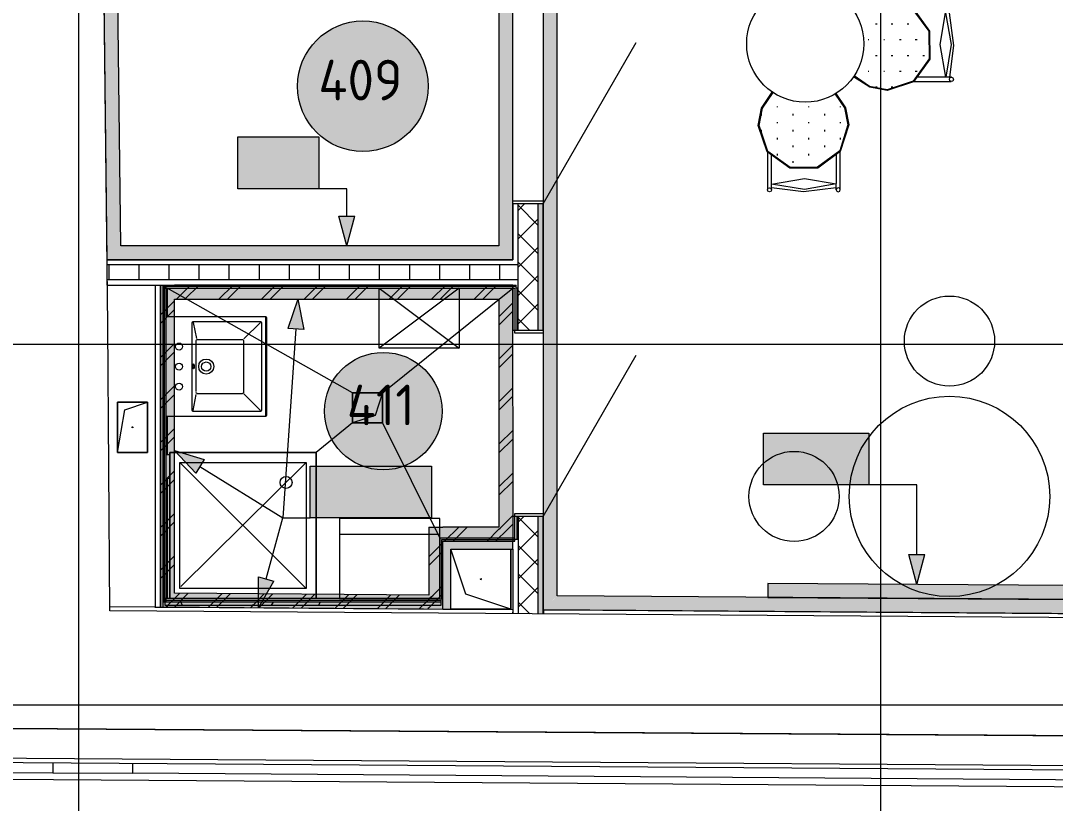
# Model space of a CAD drawing. Header units: millimetres. Extents: x 0 to 1189, y 0 to 841.
# Drawn here: x 719.3 to 770.9, y 283 to 322 of the extents above; entities that cross this region are included whole.
import ezdxf

# ---------------------------------------------------------------- set-up
doc = ezdxf.new("R2010")
doc.units = ezdxf.units.MM

msp = doc.modelspace()

# ---------------------------------------------------------------- hatches: boundary and pattern name
at = {"true_color": 0x008080}
h = msp.add_hatch(color=136, dxfattribs=at)
h.dxf.hatch_style = 2
h.paths.add_polyline_path([(746.02714, 293.305219), (745.327139, 293.310219), (745.327139, 374.192342), (746.02714, 374.192342)])
at = {"true_color": 0xf1d696}
h = msp.add_hatch(color=41, dxfattribs=at)
h.dxf.hatch_style = 2
h.paths.add_polyline_path([(724.267107, 310.771245), (723.566105, 310.771245), (723.418105, 323.121264), (724.118106, 323.121264)])
h = msp.add_hatch(color=41, dxfattribs=at)
h.dxf.hatch_style = 2
h.paths.add_polyline_path([(743.127135, 323.121264), (743.827136, 323.121264), (743.827136, 310.771245), (743.127135, 310.771245)])
at = {"true_color": 0xffffff}
h = msp.add_hatch(color=7, dxfattribs=at)
edge = h.paths.add_edge_path()
edge.add_arc((736.340125, 318.740758), 3.260255, 0, 360)
h = msp.add_hatch(color=7, dxfattribs=at)
h.dxf.hatch_style = 2
h.paths.add_polyline_path([(730.107115, 316.210254), (734.147122, 316.210254), (734.147122, 313.62225), (730.107115, 313.62225)])
at = {"true_color": 0x0077b0}
h = msp.add_hatch(color=144, dxfattribs=at)
h.paths.add_polyline_path([(731.317405, 314.815106), (731.317405, 315.622086), (731.287915, 315.778769), (731.198894, 315.90982), (731.070254, 315.996223), (730.913916, 316.025575), (730.757439, 315.996223), (730.626181, 315.90982), (730.538745, 315.778769), (730.510426, 315.622086), (730.510426, 314.815106), (730.538745, 314.658768), (730.626181, 314.530128), (730.757439, 314.441107), (730.913916, 314.411617), (731.070254, 314.441107), (731.198894, 314.530128), (731.287915, 314.658768)])
h.paths.add_polyline_path([(731.518048, 314.815106), (731.506894, 314.694451), (731.473468, 314.582425), (731.417821, 314.47939), (731.340005, 314.38571), (731.248236, 314.30841), (731.146184, 314.2539), (731.03452, 314.221611), (730.913916, 314.210974), (730.792183, 314.221611), (730.680476, 314.2539), (730.578277, 314.30841), (730.48507, 314.38571), (730.40734, 314.47939), (730.351883, 314.582425), (730.318646, 314.694451), (730.307579, 314.815106), (730.307579, 315.622086), (730.318646, 315.743818), (730.351883, 315.855525), (730.40734, 315.957724), (730.48507, 316.050931), (730.578277, 316.128747), (730.680476, 316.184394), (730.792183, 316.21782), (730.913916, 316.228974), (731.034571, 316.217863), (731.146597, 316.184739), (731.249632, 316.12991), (731.343312, 316.053687), (731.419216, 315.960049), (731.473881, 315.856903), (731.506946, 315.744249), (731.518048, 315.622086)])
h = msp.add_hatch(color=144, dxfattribs=at)
h.dxf.hatch_style = 2
h.paths.add_polyline_path([(733.740525, 315.884464), (733.509015, 315.652954), (733.438459, 315.622086), (733.362322, 315.647373), (733.337035, 315.723509), (733.365147, 315.794065), (733.760369, 316.189286), (733.801159, 316.218638), (733.841949, 316.228974), (733.918085, 316.203411), (733.943372, 316.126999), (733.943372, 314.309642), (733.918085, 314.234883), (733.841949, 314.210974), (733.765812, 314.234883), (733.740525, 314.309642)])
h = msp.add_hatch(color=144, dxfattribs=at)
h.dxf.hatch_style = 2
h.paths.add_polyline_path([(732.830945, 314.713132), (732.023966, 314.713132), (731.94783, 314.738694), (731.922543, 314.815106), (731.94783, 314.891243), (732.023966, 314.91653), (732.830945, 314.91653), (732.907082, 314.891243), (732.932369, 314.815106), (732.907082, 314.738694)])
h = msp.add_hatch(color=7)
h.dxf.hatch_style = 2
h.paths.add_polyline_path([(745.077138, 312.871249), (745.327139, 312.871249), (745.327139, 306.571239), (745.077138, 306.571239)])
h = msp.add_hatch(color=144, dxfattribs=at)
h.dxf.hatch_style = 2
h.paths.add_polyline_path([(735.537124, 310.771245), (735.137123, 312.264248), (735.937124, 312.264248)])
at = {"true_color": 0xf1d696}
h = msp.add_hatch(color=41, dxfattribs=at)
h.dxf.hatch_style = 2
h.paths.add_polyline_path([(724.267107, 310.771245), (723.583105, 310.080244), (723.566105, 310.771245)])
h = msp.add_hatch(color=41, dxfattribs=at)
h.dxf.hatch_style = 2
h.paths.add_polyline_path([(724.267107, 310.771245), (724.275107, 310.071244), (723.575105, 310.071244)])
h = msp.add_hatch(color=41, dxfattribs=at)
h.dxf.hatch_style = 2
h.paths.add_polyline_path([(743.127135, 310.771245), (743.127135, 310.071244), (724.275107, 310.071244), (724.267107, 310.771245)])
h = msp.add_hatch(color=41, dxfattribs=at)
h.dxf.hatch_style = 2
h.paths.add_polyline_path([(743.127135, 310.771245), (743.827136, 310.771245), (743.827136, 310.071244)])
h = msp.add_hatch(color=41, dxfattribs=at)
h.dxf.hatch_style = 2
h.paths.add_polyline_path([(743.127135, 310.071244), (743.127135, 310.771245), (743.827136, 310.071244)])
at = {"true_color": 0xcccccc}
h = msp.add_hatch(color=254, dxfattribs=at)
h.dxf.hatch_style = 2
h.paths.add_polyline_path([(726.947111, 308.821243), (726.947111, 308.121241), (726.24711, 308.821243)])
h = msp.add_hatch(color=254, dxfattribs=at)
h.dxf.hatch_style = 2
h.paths.add_polyline_path([(726.947111, 308.121241), (726.24711, 308.121241), (726.24711, 308.821243)])
h = msp.add_hatch(color=254, dxfattribs=at)
h.dxf.hatch_style = 2
h.paths.add_polyline_path([(726.947111, 308.121241), (726.947111, 308.821243), (743.127135, 308.821243), (743.127135, 308.121241)])
h = msp.add_hatch(color=254, dxfattribs=at)
h.dxf.hatch_style = 2
h.paths.add_polyline_path([(743.827136, 308.821243), (743.127135, 308.121241), (743.127135, 308.821243)])
h = msp.add_hatch(color=254, dxfattribs=at)
h.dxf.hatch_style = 2
h.paths.add_polyline_path([(743.127135, 308.121241), (743.827136, 308.821243), (743.827136, 308.121241)])
h = msp.add_hatch(color=254, dxfattribs=at)
h.dxf.hatch_style = 2
h.paths.add_polyline_path([(726.947111, 293.440219), (726.24711, 293.445219), (726.24711, 308.121241), (726.947111, 308.121241)])
at = {"true_color": 0x0077b0}
h = msp.add_hatch(color=144, dxfattribs=at)
h.dxf.hatch_style = 2
h.paths.add_polyline_path([(733.08912, 308.121241), (733.38712, 306.605239), (732.589119, 306.659239)])
at = {"true_color": 0xcccccc}
h = msp.add_hatch(color=254, dxfattribs=at)
h.dxf.hatch_style = 2
h.paths.add_polyline_path([(743.127135, 308.121241), (743.827136, 308.121241), (743.828136, 296.742224), (743.128135, 296.742224)])
at = {"true_color": 0xffffff}
h = msp.add_hatch(color=7, dxfattribs=at)
edge = h.paths.add_edge_path()
edge.add_arc((737.355627, 302.527733), 2.931504, 0, 360)
h = msp.add_hatch(color=7, dxfattribs=at)
h.dxf.hatch_style = 2
h.paths.add_polyline_path([(756.327155, 301.435231), (761.579164, 301.435231), (761.579164, 298.847227), (756.327155, 298.847227)])
at = {"true_color": 0x0077b0}
h = msp.add_hatch(color=144, dxfattribs=at)
h.dxf.hatch_style = 2
h.paths.add_polyline_path([(756.732455, 301.247682), (756.732455, 299.531749), (756.707168, 299.45699), (756.631031, 299.433081), (756.554895, 299.45699), (756.529608, 299.531749), (756.529608, 301.349106), (756.554895, 301.425518), (756.631031, 301.451081), (757.43801, 301.451081), (757.514147, 301.425518), (757.539434, 301.349106), (757.514147, 301.273176), (757.43801, 301.247682)])
h = msp.add_hatch(color=144, dxfattribs=at)
h.dxf.hatch_style = 2
h.paths.add_polyline_path([(761.1751, 301.106571), (760.94359, 300.875061), (760.873034, 300.844193), (760.796898, 300.86948), (760.771611, 300.945616), (760.799723, 301.016172), (761.194944, 301.411393), (761.235734, 301.440745), (761.276524, 301.451081), (761.352661, 301.425518), (761.377948, 301.349106), (761.377948, 299.531749), (761.352661, 299.45699), (761.276524, 299.433081), (761.200387, 299.45699), (761.1751, 299.531749)])
h = msp.add_hatch(color=144, dxfattribs=at)
h.dxf.hatch_style = 2
h.paths.add_polyline_path([(726.947111, 300.56123), (728.426113, 300.111229), (728.002112, 299.432228)])
h = msp.add_hatch(color=144, dxfattribs=at)
h.paths.add_polyline_path([(757.943609, 300.745525), (757.968896, 300.81925), (758.045032, 300.844193), (758.549946, 300.844193), (758.706284, 300.81484), (758.834924, 300.728437), (758.923945, 300.597386), (758.953435, 300.440703), (758.953435, 299.836571), (758.923945, 299.679888), (758.834924, 299.548837), (758.706284, 299.4614), (758.549946, 299.433081), (758.146456, 299.433081), (758.146456, 298.924861), (758.121169, 298.851343), (758.045032, 298.826193), (757.968896, 298.851343), (757.943609, 298.924861)])
h.paths.add_polyline_path([(758.146456, 300.640794), (758.146456, 299.633724), (758.549946, 299.633724), (758.627116, 299.648331), (758.691057, 299.692704), (758.735705, 299.758436), (758.750588, 299.836571), (758.750588, 300.440703), (758.73605, 300.518838), (758.693813, 300.58457), (758.628494, 300.627565), (758.549946, 300.640794)])
h = msp.add_hatch(color=144, dxfattribs=at)
h.dxf.hatch_style = 2
h.paths.add_polyline_path([(760.266013, 299.935239), (759.459033, 299.935239), (759.382897, 299.960801), (759.35761, 300.037213), (759.382897, 300.11335), (759.459033, 300.138637), (760.266013, 300.138637), (760.342149, 300.11335), (760.367436, 300.037213), (760.342149, 299.960801)])
at = {"true_color": 0xffffff}
h = msp.add_hatch(color=7, dxfattribs=at)
h.dxf.hatch_style = 2
h.paths.add_polyline_path([(733.708121, 299.783229), (739.76813, 299.783229), (739.76813, 297.195225), (733.708121, 297.195225)])
h = msp.add_hatch(color=7, dxfattribs=at)
h.dxf.hatch_style = 2
h.paths.add_polyline_path([(733.708121, 299.783229), (739.76813, 299.783229), (739.76813, 297.195225), (733.708121, 297.195225)])
h = msp.add_hatch(color=7, dxfattribs=at)
h.dxf.hatch_style = 2
h.paths.add_polyline_path([(733.708121, 299.783229), (739.76813, 299.783229), (739.76813, 297.195225), (733.708121, 297.195225)])
at = {"true_color": 0x0077b0}
h = msp.add_hatch(color=144, dxfattribs=at)
h.dxf.hatch_style = 2
h.paths.add_polyline_path([(734.010871, 299.800077), (735.021249, 299.800077), (735.094974, 299.774514), (735.119916, 299.698102), (735.119916, 297.880745), (735.094974, 297.805987), (735.021249, 297.782078), (734.944837, 297.805987), (734.919274, 297.880745), (734.919274, 299.596679), (734.112295, 299.596679), (734.112295, 297.880745), (734.087008, 297.805987), (734.010871, 297.782078), (733.934735, 297.805987), (733.909448, 297.880745), (733.909448, 299.698102), (733.934735, 299.774514)])
h = msp.add_hatch(color=144, dxfattribs=at)
h.dxf.hatch_style = 2
h.paths.add_polyline_path([(734.010871, 299.800077), (735.021249, 299.800077), (735.094974, 299.774514), (735.119916, 299.698102), (735.119916, 297.880745), (735.094974, 297.805987), (735.021249, 297.782078), (734.944837, 297.805987), (734.919274, 297.880745), (734.919274, 299.596679), (734.112295, 299.596679), (734.112295, 297.880745), (734.087008, 297.805987), (734.010871, 297.782078), (733.934735, 297.805987), (733.909448, 297.880745), (733.909448, 299.698102), (733.934735, 299.774514)])
h = msp.add_hatch(color=144, dxfattribs=at)
h.dxf.hatch_style = 2
h.paths.add_polyline_path([(734.010871, 299.800077), (735.021249, 299.800077), (735.094974, 299.774514), (735.119916, 299.698102), (735.119916, 297.880745), (735.094974, 297.805987), (735.021249, 297.782078), (734.944837, 297.805987), (734.919274, 297.880745), (734.919274, 299.596679), (734.112295, 299.596679), (734.112295, 297.880745), (734.087008, 297.805987), (734.010871, 297.782078), (733.934735, 297.805987), (733.909448, 297.880745), (733.909448, 299.698102), (733.934735, 299.774514)])
h = msp.add_hatch(color=144, dxfattribs=at)
h.dxf.hatch_style = 2
h.paths.add_polyline_path([(735.524752, 297.880745), (735.524752, 299.698102), (735.550039, 299.774514), (735.626176, 299.800077), (735.702312, 299.774514), (735.727599, 299.698102), (735.727599, 298.992547), (736.534578, 298.992547), (736.534578, 299.698102), (736.560141, 299.774514), (736.636553, 299.800077), (736.710278, 299.774514), (736.735221, 299.698102), (736.735221, 297.880745), (736.710278, 297.805987), (736.636553, 297.782078), (736.560141, 297.805987), (736.534578, 297.880745), (736.534578, 298.789699), (735.727599, 298.789699), (735.727599, 297.880745), (735.702312, 297.805987), (735.626176, 297.782078), (735.550039, 297.805987)])
h = msp.add_hatch(color=144, dxfattribs=at)
h.dxf.hatch_style = 2
h.paths.add_polyline_path([(735.524752, 297.880745), (735.524752, 299.698102), (735.550039, 299.774514), (735.626176, 299.800077), (735.702312, 299.774514), (735.727599, 299.698102), (735.727599, 298.992547), (736.534578, 298.992547), (736.534578, 299.698102), (736.560141, 299.774514), (736.636553, 299.800077), (736.710278, 299.774514), (736.735221, 299.698102), (736.735221, 297.880745), (736.710278, 297.805987), (736.636553, 297.782078), (736.560141, 297.805987), (736.534578, 297.880745), (736.534578, 298.789699), (735.727599, 298.789699), (735.727599, 297.880745), (735.702312, 297.805987), (735.626176, 297.782078), (735.550039, 297.805987)])
h = msp.add_hatch(color=144, dxfattribs=at)
h.dxf.hatch_style = 2
h.paths.add_polyline_path([(735.524752, 297.880745), (735.524752, 299.698102), (735.550039, 299.774514), (735.626176, 299.800077), (735.702312, 299.774514), (735.727599, 299.698102), (735.727599, 298.992547), (736.534578, 298.992547), (736.534578, 299.698102), (736.560141, 299.774514), (736.636553, 299.800077), (736.710278, 299.774514), (736.735221, 299.698102), (736.735221, 297.880745), (736.710278, 297.805987), (736.636553, 297.782078), (736.560141, 297.805987), (736.534578, 297.880745), (736.534578, 298.789699), (735.727599, 298.789699), (735.727599, 297.880745), (735.702312, 297.805987), (735.626176, 297.782078), (735.550039, 297.805987)])
h = msp.add_hatch(color=144, dxfattribs=at)
h.dxf.hatch_style = 2
h.paths.add_polyline_path([(739.059803, 299.800077), (739.160236, 299.791042), (739.253486, 299.763766), (739.338778, 299.717989), (739.415337, 299.653454), (739.480303, 299.575371), (739.527027, 299.489743), (739.555251, 299.39626), (739.564716, 299.294613), (739.541565, 299.150401), (739.472112, 299.004122), (738.837112, 297.98272), (739.463292, 297.98272), (739.539429, 297.957158), (739.564716, 297.880745), (739.539429, 297.805987), (739.463292, 297.782078), (738.656313, 297.782078), (738.580177, 297.805987), (738.55489, 297.880745), (738.571426, 297.940277), (739.311157, 299.128146), (739.349122, 299.210552), (739.361869, 299.294613), (739.340371, 299.411539), (739.274226, 299.509035), (739.176729, 299.575181), (739.059803, 299.596679), (738.975105, 299.580848), (738.894438, 299.533289), (738.817492, 299.453897), (738.743957, 299.342568), (738.707576, 299.307015), (738.656313, 299.294613), (738.580177, 299.320175), (738.55489, 299.396587), (738.563158, 299.435724), (738.665253, 299.595206), (738.781715, 299.709058), (738.913059, 299.777331)])
h = msp.add_hatch(color=144, dxfattribs=at)
h.dxf.hatch_style = 2
h.paths.add_polyline_path([(739.059803, 299.800077), (739.160236, 299.791042), (739.253486, 299.763766), (739.338778, 299.717989), (739.415337, 299.653454), (739.480303, 299.575371), (739.527027, 299.489743), (739.555251, 299.39626), (739.564716, 299.294613), (739.541565, 299.150401), (739.472112, 299.004122), (738.837112, 297.98272), (739.463292, 297.98272), (739.539429, 297.957158), (739.564716, 297.880745), (739.539429, 297.805987), (739.463292, 297.782078), (738.656313, 297.782078), (738.580177, 297.805987), (738.55489, 297.880745), (738.571426, 297.940277), (739.311157, 299.128146), (739.349122, 299.210552), (739.361869, 299.294613), (739.340371, 299.411539), (739.274226, 299.509035), (739.176729, 299.575181), (739.059803, 299.596679), (738.975105, 299.580848), (738.894438, 299.533289), (738.817492, 299.453897), (738.743957, 299.342568), (738.707576, 299.307015), (738.656313, 299.294613), (738.580177, 299.320175), (738.55489, 299.396587), (738.563158, 299.435724), (738.665253, 299.595206), (738.781715, 299.709058), (738.913059, 299.777331)])
h = msp.add_hatch(color=144, dxfattribs=at)
h.dxf.hatch_style = 2
h.paths.add_polyline_path([(739.059803, 299.800077), (739.160236, 299.791042), (739.253486, 299.763766), (739.338778, 299.717989), (739.415337, 299.653454), (739.480303, 299.575371), (739.527027, 299.489743), (739.555251, 299.39626), (739.564716, 299.294613), (739.541565, 299.150401), (739.472112, 299.004122), (738.837112, 297.98272), (739.463292, 297.98272), (739.539429, 297.957158), (739.564716, 297.880745), (739.539429, 297.805987), (739.463292, 297.782078), (738.656313, 297.782078), (738.580177, 297.805987), (738.55489, 297.880745), (738.571426, 297.940277), (739.311157, 299.128146), (739.349122, 299.210552), (739.361869, 299.294613), (739.340371, 299.411539), (739.274226, 299.509035), (739.176729, 299.575181), (739.059803, 299.596679), (738.975105, 299.580848), (738.894438, 299.533289), (738.817492, 299.453897), (738.743957, 299.342568), (738.707576, 299.307015), (738.656313, 299.294613), (738.580177, 299.320175), (738.55489, 299.396587), (738.563158, 299.435724), (738.665253, 299.595206), (738.781715, 299.709058), (738.913059, 299.777331)])
h = msp.add_hatch(color=144, dxfattribs=at)
h.dxf.hatch_style = 2
h.paths.add_polyline_path([(738.048459, 298.284235), (737.24148, 298.284235), (737.165343, 298.309798), (737.140056, 298.38621), (737.165343, 298.462346), (737.24148, 298.487633), (738.048459, 298.487633), (738.124596, 298.462346), (738.149883, 298.38621), (738.124596, 298.309798)])
h = msp.add_hatch(color=144, dxfattribs=at)
h.dxf.hatch_style = 2
h.paths.add_polyline_path([(738.048459, 298.284235), (737.24148, 298.284235), (737.165343, 298.309798), (737.140056, 298.38621), (737.165343, 298.462346), (737.24148, 298.487633), (738.048459, 298.487633), (738.124596, 298.462346), (738.149883, 298.38621), (738.124596, 298.309798)])
h = msp.add_hatch(color=144, dxfattribs=at)
h.dxf.hatch_style = 2
h.paths.add_polyline_path([(738.048459, 298.284235), (737.24148, 298.284235), (737.165343, 298.309798), (737.140056, 298.38621), (737.165343, 298.462346), (737.24148, 298.487633), (738.048459, 298.487633), (738.124596, 298.462346), (738.149883, 298.38621), (738.124596, 298.309798)])
h = msp.add_hatch(color=7)
h.dxf.hatch_style = 2
h.paths.add_polyline_path([(745.327139, 292.410217), (745.077138, 292.412217), (745.077138, 297.271225), (745.327139, 297.271225)])
at = {"true_color": 0xcccccc}
h = msp.add_hatch(color=254, dxfattribs=at)
h.dxf.hatch_style = 2
h.paths.add_polyline_path([(739.62713, 296.742224), (740.327131, 296.742224), (740.327131, 296.042223)])
h = msp.add_hatch(color=254, dxfattribs=at)
h.dxf.hatch_style = 2
h.paths.add_polyline_path([(739.62713, 296.042223), (739.62713, 296.742224), (740.327131, 296.042223)])
h = msp.add_hatch(color=254, dxfattribs=at)
h.dxf.hatch_style = 2
h.paths.add_polyline_path([(743.128135, 296.742224), (743.128135, 296.042223), (740.327131, 296.042223), (740.327131, 296.742224)])
h = msp.add_hatch(color=254, dxfattribs=at)
h.dxf.hatch_style = 2
h.paths.add_polyline_path([(743.128135, 296.742224), (743.828136, 296.742224), (743.828136, 296.042223)])
h = msp.add_hatch(color=254, dxfattribs=at)
h.dxf.hatch_style = 2
h.paths.add_polyline_path([(743.828136, 296.042223), (743.128135, 296.042223), (743.128135, 296.742224)])
h = msp.add_hatch(color=254, dxfattribs=at)
h.dxf.hatch_style = 2
h.paths.add_polyline_path([(739.62713, 296.042223), (740.327131, 296.042223), (740.327131, 293.345219), (739.62713, 293.350219)])
h = msp.add_hatch(color=7)
h.dxf.hatch_style = 2
h.paths.add_polyline_path([(740.327131, 295.642222), (740.327131, 296.042223), (743.827136, 296.042223), (743.827136, 295.642222)])
h = msp.add_hatch(color=7)
h.dxf.hatch_style = 2
h.paths.add_polyline_path([(740.727132, 292.642218), (740.327131, 292.645218), (740.327131, 295.642222), (740.727132, 295.642222)])
at = {"true_color": 0x0077b0}
h = msp.add_hatch(color=144, dxfattribs=at)
h.dxf.hatch_style = 2
h.paths.add_polyline_path([(763.971167, 293.87922), (763.571167, 295.372222), (764.371168, 295.372222)])
h = msp.add_hatch(color=144, dxfattribs=at)
h.dxf.hatch_style = 2
h.paths.add_polyline_path([(731.127117, 292.711218), (731.133117, 294.25622), (731.905118, 294.04622)])
at = {"true_color": 0x6a6a6a}
h = msp.add_hatch(color=251, dxfattribs=at)
h.dxf.hatch_style = 2
h.paths.add_polyline_path([(756.531156, 293.231219), (756.535156, 293.93122), (771.535179, 293.82622), (771.531179, 293.126219)])
at = {"true_color": 0xcccccc}
h = msp.add_hatch(color=254, dxfattribs=at)
h.dxf.hatch_style = 2
h.paths.add_polyline_path([(726.24711, 292.750218), (726.24711, 293.445219), (726.947111, 293.440219)])
h = msp.add_hatch(color=254, dxfattribs=at)
h.dxf.hatch_style = 2
h.paths.add_polyline_path([(726.947111, 293.440219), (726.947111, 292.740218), (726.24711, 292.745218)])
h = msp.add_hatch(color=254, dxfattribs=at)
h.dxf.hatch_style = 2
h.paths.add_polyline_path([(739.62713, 293.350219), (739.62713, 292.650218), (726.947111, 292.740218), (726.947111, 293.440219)])
h = msp.add_hatch(color=254, dxfattribs=at)
h.dxf.hatch_style = 2
h.paths.add_polyline_path([(739.62713, 293.350219), (740.327131, 293.345219), (740.327131, 292.645218)])
h = msp.add_hatch(color=254, dxfattribs=at)
h.dxf.hatch_style = 2
h.paths.add_polyline_path([(740.327131, 292.645218), (739.62713, 292.650218), (739.62713, 293.350219)])
at = {"true_color": 0x008080}
h = msp.add_hatch(color=136, dxfattribs=at)
h.dxf.hatch_style = 2
h.paths.add_polyline_path([(745.327139, 292.615218), (745.327139, 293.310219), (746.02714, 293.305219)])
h = msp.add_hatch(color=136, dxfattribs=at)
h.dxf.hatch_style = 2
h.paths.add_polyline_path([(746.02714, 293.305219), (746.02714, 292.605218), (745.327139, 292.610218)])
at = {"true_color": 0xf1d696}
h = msp.add_hatch(color=41, dxfattribs=at)
h.dxf.hatch_style = 2
h.paths.add_polyline_path([(790.708208, 292.992218), (790.713208, 292.292217), (746.02714, 292.605218), (746.02714, 293.305219)])

# ---------------------------------------------------------------- linework, layer by layer
at = {"color": 7, "lineweight": 0}
for points in [[(762.173164, 238.825136), (762.173164, 730.151886)], [(722.173103, 237.695134), (722.173103, 501.006536)], [(723.611106, 306.804239), (722.845104, 376.100345)], [(745.327139, 374.192342), (745.327139, 292.610218)], [(746.02714, 293.305219), (746.02714, 374.192342)], [(723.418105, 323.121264), (723.575105, 310.071244)], [(724.267107, 310.771245), (724.118106, 323.121264)], [(743.127135, 323.121264), (743.127135, 310.771245)], [(743.827136, 310.771245), (743.827136, 323.121264)], [(733.08012, 318.740258), (733.096956, 319.073676), (733.14637, 319.397464), (733.226722, 319.709981), (733.33637, 320.009588), (733.473675, 320.294646), (733.636996, 320.563516), (733.824691, 320.814559), (734.035121, 321.046136), (734.266645, 321.256607), (734.517622, 321.444334), (734.786412, 321.607677), (735.071373, 321.744997), (735.370866, 321.854654), (735.683249, 321.935011), (736.006882, 321.984426), (736.340125, 322.001263), (736.673532, 321.984426), (736.997288, 321.935011), (737.309756, 321.854654), (737.609299, 321.744997), (737.894281, 321.607677), (738.163067, 321.444334), (738.41402, 321.256607), (738.645503, 321.046136), (738.855881, 320.814559), (739.043518, 320.563516), (739.206776, 320.294646), (739.34402, 320.009588), (739.453614, 319.709981), (739.533921, 319.397464), (739.583305, 319.073676), (739.60013, 318.740258)], [(745.327139, 312.871249), (749.977146, 320.925261)], [(739.60013, 318.740258), (739.583305, 318.407015), (739.533921, 318.083382), (739.453614, 317.770998), (739.34402, 317.471506), (739.206776, 317.186544), (739.043518, 316.917755), (738.855881, 316.666778), (738.645503, 316.435254), (738.41402, 316.224824), (738.163067, 316.037129), (737.894281, 315.873808), (737.609299, 315.736503), (737.309756, 315.626854), (736.997288, 315.546503), (736.673532, 315.497089), (736.340125, 315.480253), (736.006882, 315.497089), (735.683249, 315.546503), (735.370866, 315.626854), (735.071373, 315.736503), (734.786412, 315.873808), (734.517622, 316.037129), (734.266645, 316.224824), (734.035121, 316.435254), (733.824691, 316.666778), (733.636996, 316.917755), (733.473675, 317.186544), (733.33637, 317.471506), (733.226722, 317.770998), (733.14637, 318.083382), (733.096956, 318.407015), (733.08012, 318.740258)], [(743.827136, 312.871249), (743.827136, 313.021249)], [(743.827136, 313.021249), (745.327139, 313.021249)], [(743.827136, 312.871249), (743.827136, 310.071244)], [(745.327139, 312.871249), (743.827136, 312.871249)], [(744.077137, 306.571239), (744.077137, 312.871249)], [(745.077138, 306.571239), (745.077138, 312.871249)], [(745.327139, 306.571239), (745.327139, 312.871249)], [(743.127135, 310.771245), (724.267107, 310.771245)], [(743.827136, 310.071244), (743.827136, 310.771245)], [(743.827136, 310.071244), (723.575105, 310.071244)], [(723.575105, 310.071244), (723.575105, 308.821243)], [(723.575105, 310.071244), (724.275107, 310.071244)], [(744.077137, 309.821244), (723.575105, 309.821244)], [(723.677106, 309.071243), (723.677106, 309.821244)], [(724.275107, 310.071244), (743.827136, 310.071244)], [(725.177108, 309.071243), (725.177108, 309.821244)], [(726.67711, 309.071243), (726.67711, 309.821244)], [(728.177112, 309.071243), (728.177112, 309.821244)], [(729.677115, 309.071243), (729.677115, 309.821244)], [(731.177117, 309.071243), (731.177117, 309.821244)], [(732.677119, 309.071243), (732.677119, 309.821244)], [(734.177122, 309.071243), (734.177122, 309.821244)], [(735.677124, 309.071243), (735.677124, 309.821244)], [(737.177126, 309.071243), (737.177126, 309.821244)], [(738.677129, 309.071243), (738.677129, 309.821244)], [(740.177131, 309.071243), (740.177131, 309.821244)], [(741.677133, 309.071243), (741.677133, 309.821244)], [(743.177135, 309.071243), (743.177135, 309.821244)], [(744.077137, 309.071243), (723.575105, 309.071243)], [(723.575105, 308.821243), (743.987137, 308.821243)], [(725.977109, 308.821243), (725.977109, 292.745218)], [(726.24711, 292.745218), (726.24711, 308.821243)], [(726.24711, 308.821243), (726.947111, 308.821243)], [(726.24711, 308.821243), (726.24711, 292.745218)], [(726.37711, 292.745218), (726.37711, 308.821243)], [(726.52711, 308.731242), (726.37711, 308.731242)], [(726.43711, 293.005218), (726.43711, 308.731242)], [(726.46711, 308.821243), (726.46711, 308.671242)], [(726.46711, 308.761242), (743.987137, 308.761242)], [(726.46711, 308.671242), (743.927137, 308.671242)], [(726.52711, 293.005218), (726.52711, 308.731242)], [(726.57511, 308.671242), (726.57511, 307.23024)], [(735.826124, 303.440234), (726.57511, 308.671242)], [(743.127135, 308.821243), (726.947111, 308.821243)], [(727.042111, 308.121241), (727.742112, 308.821243)], [(727.466111, 308.121241), (728.166112, 308.821243)], [(729.163114, 308.121241), (729.863115, 308.821243)], [(729.587115, 308.121241), (730.287116, 308.821243)], [(731.285117, 308.121241), (731.985118, 308.821243)], [(731.709118, 308.121241), (732.409119, 308.821243)], [(733.40612, 308.121241), (734.106122, 308.821243)], [(733.830121, 308.121241), (734.530122, 308.821243)], [(735.527124, 308.121241), (736.227125, 308.821243)], [(735.951124, 308.121241), (736.651125, 308.821243)], [(737.326126, 303.440234), (743.827136, 308.671242)], [(737.649127, 308.121241), (738.349128, 308.821243)], [(738.073128, 308.121241), (738.773129, 308.821243)], [(739.77013, 308.121241), (740.470131, 308.821243)], [(740.194131, 308.121241), (740.894132, 308.821243)], [(741.891133, 308.121241), (742.591135, 308.821243)], [(742.315134, 308.121241), (743.015135, 308.821243)], [(743.827136, 308.821243), (743.127135, 308.821243)], [(743.827136, 308.821243), (743.827136, 306.571239)], [(743.828136, 296.742224), (743.827136, 308.821243)], [(743.927137, 308.671242), (743.927137, 306.571239)], [(743.987137, 308.671242), (743.987137, 308.821243)], [(744.077137, 308.671242), (743.987137, 308.671242)], [(744.017137, 308.671242), (744.017137, 306.571239)], [(726.947111, 293.440219), (726.947111, 308.121241)], [(726.947111, 308.121241), (743.127135, 308.121241)], [(743.127135, 308.121241), (743.128135, 296.742224)], [(726.24711, 307.32724), (726.947111, 308.027241)], [(726.24711, 306.90224), (726.947111, 307.602241)], [(743.127135, 307.23624), (743.827136, 307.936241)], [(726.52711, 307.20024), (726.541985, 307.23574), (726.57711, 307.25024)], [(731.477118, 307.23024), (726.52711, 307.23024)], [(726.57711, 307.25024), (731.477118, 307.25024)], [(731.477118, 307.25024), (731.512618, 307.23574), (731.527118, 307.20024)], [(731.477118, 307.23024), (731.498493, 307.221615), (731.507118, 307.20024)], [(731.507118, 302.311233), (731.507118, 307.20024)], [(731.527118, 307.20024), (731.527118, 302.311233)], [(743.127135, 306.812239), (743.827136, 307.512241)], [(723.720106, 292.561218), (723.612106, 306.804239)], [(727.827112, 306.95024), (727.841987, 306.98574), (727.877112, 307.00024)], [(727.827112, 302.561233), (727.827112, 306.95024)], [(727.877112, 307.00024), (731.227117, 307.00024)], [(727.877112, 306.95024), (728.038112, 306.150238)], [(731.227117, 306.95024), (730.409116, 306.132238)], [(731.227117, 307.00024), (731.262617, 306.98574), (731.277117, 306.95024)], [(731.277117, 306.95024), (731.277117, 302.561233)], [(743.827136, 306.571239), (745.327139, 306.571239)], [(743.927137, 306.421239), (743.927137, 306.571239)], [(728.028112, 306.050238), (728.042612, 306.085738), (728.078112, 306.100238)], [(728.028112, 306.016238), (728.028112, 306.050238)], [(728.078112, 306.100238), (730.327116, 306.100238)], [(730.327116, 306.100238), (730.362616, 306.085738), (730.377116, 306.050238)], [(730.377116, 306.050238), (730.377116, 303.450234)], [(745.327139, 306.421239), (743.927137, 306.421239)], [(202.529309, 305.871238), (808.382235, 305.871238)], [(726.24711, 305.205237), (726.947111, 305.905238)], [(727.171111, 305.575238), (727.102845, 305.589081), (727.047236, 305.626738), (727.009814, 305.682394), (726.996111, 305.750238), (727.009814, 305.818504), (727.047236, 305.874113), (727.102845, 305.911535), (727.171111, 305.925238)], [(727.171111, 305.925238), (727.238955, 305.911535), (727.294611, 305.874113), (727.332267, 305.818504), (727.346111, 305.750238), (727.332267, 305.682394), (727.294611, 305.626738), (727.238955, 305.589081), (727.171111, 305.575238)], [(728.028112, 303.515234), (728.028112, 306.016238)], [(743.127135, 305.115237), (743.827136, 305.815238)], [(726.24711, 304.781236), (726.947111, 305.481237)], [(728.527113, 304.375236), (728.381191, 304.40472), (728.261988, 304.485111), (728.181597, 304.604314), (728.152112, 304.750236), (728.181597, 304.89658), (728.261988, 305.015737), (728.381191, 305.095893), (728.527113, 305.125237)], [(728.527113, 305.125237), (728.673035, 305.095893), (728.792238, 305.015737), (728.872629, 304.89658), (728.902114, 304.750236), (728.872629, 304.604314), (728.792238, 304.485111), (728.673035, 304.40472), (728.527113, 304.375236)], [(734.424122, 302.527233), (734.439263, 302.826964), (734.483702, 303.118048), (734.555965, 303.39901), (734.654576, 303.668375), (734.778059, 303.924668), (734.924941, 304.166413), (735.093746, 304.392136), (735.282998, 304.600361), (735.491224, 304.789614), (735.716946, 304.958418), (735.958692, 305.1053), (736.214984, 305.228784), (736.484349, 305.327395), (736.765311, 305.399657), (737.056395, 305.444096), (737.356127, 305.459237), (737.655682, 305.444096), (737.946612, 305.399657), (738.22744, 305.327395), (738.496691, 305.228784), (738.752886, 305.1053), (738.994551, 304.958418), (739.220207, 304.789614), (739.42838, 304.600361), (739.617591, 304.392136), (739.786365, 304.166413), (739.933224, 303.924668), (740.056693, 303.668375), (740.155295, 303.39901), (740.227553, 303.118048), (740.27199, 302.826964), (740.287131, 302.527233)], [(743.127135, 304.691236), (743.827136, 305.391237)], [(745.327139, 297.271225), (749.977146, 305.325237)], [(727.171111, 304.575236), (727.102845, 304.58908), (727.047236, 304.626736), (727.009814, 304.682392), (726.996111, 304.750236), (727.009814, 304.818502), (727.047236, 304.874111), (727.102845, 304.911533), (727.171111, 304.925237)], [(727.171111, 304.925237), (727.238955, 304.911533), (727.294611, 304.874111), (727.332267, 304.818502), (727.346111, 304.750236), (727.332267, 304.682392), (727.294611, 304.626736), (727.238955, 304.58908), (727.171111, 304.575236)], [(727.89608, 304.63026), (727.883643, 304.640088), (727.87383, 304.666885), (727.867393, 304.706619), (727.86508, 304.75526), (727.867393, 304.8039), (727.87383, 304.843635), (727.883643, 304.870432), (727.89608, 304.88026)], [(727.89608, 304.88026), (727.90794, 304.870432), (727.917455, 304.843635), (727.923783, 304.8039), (727.92608, 304.75526), (727.923783, 304.706619), (727.917455, 304.666885), (727.90794, 304.640088), (727.89608, 304.63026)], [(728.527113, 304.520236), (728.437597, 304.538314), (728.364488, 304.587611), (728.315191, 304.660721), (728.297113, 304.750236), (728.315191, 304.839752), (728.364488, 304.912862), (728.437597, 304.962158), (728.527113, 304.980237)], [(728.527113, 304.980237), (728.616629, 304.962158), (728.689738, 304.912862), (728.739035, 304.839752), (728.757113, 304.750236), (728.739035, 304.660721), (728.689738, 304.587611), (728.616629, 304.538314), (728.527113, 304.520236)], [(726.24711, 303.084234), (726.947111, 303.784235)], [(727.171111, 303.575234), (727.102845, 303.589078), (727.047236, 303.626735), (727.009814, 303.682391), (726.996111, 303.750235), (727.009814, 303.8185), (727.047236, 303.87411), (727.102845, 303.911532), (727.171111, 303.925235)], [(727.171111, 303.925235), (727.238955, 303.911532), (727.294611, 303.87411), (727.332267, 303.8185), (727.346111, 303.750235), (727.332267, 303.682391), (727.294611, 303.626735), (727.238955, 303.589078), (727.171111, 303.575234)], [(728.078112, 303.400234), (728.042612, 303.415109), (728.028112, 303.450234)], [(730.377116, 303.450234), (730.362616, 303.415109), (730.327116, 303.400234)], [(743.127135, 302.994234), (743.827136, 303.694235)], [(724.094106, 300.47023), (724.094106, 302.970234)], [(724.094106, 302.970234), (725.594109, 302.970234)], [(725.594109, 302.970234), (724.094106, 302.970234)], [(724.094106, 302.970234), (724.094106, 300.47023)], [(724.469107, 302.595233), (725.594109, 302.970234)], [(725.594109, 302.970234), (725.594109, 300.47023)], [(725.594109, 300.47023), (725.594109, 302.970234)], [(726.24711, 302.660233), (726.947111, 303.360234)], [(727.877112, 302.561233), (728.032112, 303.357234)], [(728.078112, 303.400234), (730.327116, 303.400234)], [(731.227117, 302.561233), (730.404116, 303.384234)], [(735.826124, 301.940232), (735.826124, 303.440234)], [(735.826124, 303.440234), (737.326126, 303.440234)], [(737.326126, 303.440234), (735.826124, 303.440234)], [(735.826124, 303.440234), (735.826124, 301.940232)], [(737.326126, 303.440234), (736.951126, 302.315233)], [(737.326126, 303.440234), (737.326126, 301.940232)], [(737.326126, 301.940232), (737.326126, 303.440234)], [(743.128135, 302.569233), (743.827136, 303.269234)], [(724.094106, 300.47023), (724.469107, 302.595233)], [(727.877112, 302.511233), (727.841987, 302.525733), (727.827112, 302.561233)], [(731.227117, 302.511233), (727.877112, 302.511233)], [(731.277117, 302.561233), (731.262617, 302.525733), (731.227117, 302.511233)], [(740.287131, 302.527233), (740.27199, 302.227513), (740.227553, 301.936461), (740.155295, 301.655548), (740.056693, 301.386247), (739.933224, 301.13003), (739.786365, 300.888369), (739.617591, 300.662737), (739.42838, 300.454605), (739.220207, 300.265445), (738.994551, 300.096731), (738.752886, 299.949934), (738.496691, 299.826526), (738.22744, 299.727979), (737.946612, 299.655766), (737.655682, 299.611358), (737.356127, 299.596228), (737.056395, 299.611358), (736.765311, 299.655766), (736.484349, 299.727979), (736.214984, 299.826526), (735.958692, 299.949934), (735.716946, 300.096731), (735.491224, 300.265445), (735.282998, 300.454605), (735.093746, 300.662737), (734.924941, 300.888369), (734.778059, 301.13003), (734.654576, 301.386247), (734.555965, 301.655548), (734.483702, 301.936461), (734.439263, 302.227513), (734.424122, 302.527233)], [(736.551125, 302.690233), (736.576125, 302.715233), (736.601125, 302.690233)], [(736.551125, 302.690233), (736.563125, 302.712233)], [(736.601125, 302.690233), (736.576125, 302.665233), (736.551125, 302.690233)], [(736.600125, 302.684233), (736.576125, 302.665233), (736.563125, 302.669233)], [(736.576125, 302.715233), (736.600125, 302.697233)], [(726.57711, 302.261232), (726.541985, 302.275733), (726.52711, 302.311233)], [(726.52711, 302.281233), (731.477118, 302.281233)], [(726.57511, 302.281233), (726.57511, 300.37023)], [(731.477118, 302.261232), (726.57711, 302.261232)], [(731.507118, 302.311233), (731.498493, 302.289858), (731.477118, 302.281233)], [(731.527118, 302.311233), (731.512618, 302.275733), (731.477118, 302.261232)], [(735.826124, 301.940232), (734.009121, 300.47023)], [(736.951126, 302.315233), (735.826124, 301.940232)], [(737.326126, 301.940232), (735.826124, 301.940232)], [(735.826124, 301.940232), (737.326126, 301.940232)], [(737.326126, 301.940232), (740.177131, 296.192223)], [(724.819107, 301.720232), (724.844107, 301.745232), (724.869107, 301.720232)], [(724.869107, 301.720232), (724.844107, 301.695232), (724.819107, 301.720232)], [(724.820107, 301.726232), (724.844107, 301.745232), (724.857107, 301.742232)], [(724.844107, 301.695232), (724.820107, 301.713232)], [(724.869107, 301.720232), (724.857107, 301.698232)], [(726.24711, 300.96323), (726.947111, 301.663232)], [(743.128135, 300.87223), (743.828136, 301.572231)], [(726.24711, 300.53823), (726.947111, 301.238231)], [(743.128135, 300.44823), (743.828136, 301.148231)], [(725.594109, 300.47023), (724.094106, 300.47023)], [(724.094106, 300.47023), (725.594109, 300.47023)], [(726.52711, 300.37023), (726.70911, 300.37023)], [(734.009121, 300.47023), (726.70911, 300.47023)], [(726.70911, 300.47023), (726.70911, 293.170219)], [(726.70911, 293.170219), (726.70911, 300.47023)], [(726.70911, 300.47023), (734.009121, 300.47023)], [(734.009121, 293.170219), (734.009121, 300.47023)], [(734.009121, 300.47023), (734.009121, 293.170219)], [(727.209111, 299.970229), (733.509121, 299.970229)], [(727.209111, 293.670219), (727.209111, 299.970229)], [(733.509121, 299.970229), (733.509121, 293.670219)], [(726.24711, 298.841227), (726.947111, 299.541228)], [(743.128135, 298.751227), (743.828136, 299.451228)], [(726.24711, 298.417227), (726.947111, 299.117228)], [(726.70911, 299.170228), (726.52711, 299.170228)], [(726.57511, 299.170228), (726.57511, 293.170219)], [(743.128135, 298.327226), (743.828136, 299.027228)], [(726.24711, 296.720224), (726.947111, 297.420225)], [(743.240136, 296.742224), (743.828136, 297.330225)], [(743.827136, 297.271225), (743.827136, 296.042223)], [(745.327139, 297.271225), (743.827136, 297.271225)], [(743.927137, 297.271225), (743.927137, 297.421225)], [(743.927137, 297.421225), (745.327139, 297.421225)], [(743.927137, 296.132223), (743.927137, 297.271225)], [(744.017137, 297.271225), (744.017137, 296.132223)], [(744.077137, 297.271225), (744.077137, 292.419217)], [(745.077138, 292.412217), (745.077138, 297.271225)], [(745.327139, 292.410217), (745.327139, 297.271225)], [(726.24711, 296.296223), (726.947111, 296.996224)], [(739.62713, 296.742224), (740.327131, 296.742224)], [(739.62713, 296.742224), (739.62713, 293.350219)], [(743.128135, 296.742224), (740.327131, 296.742224)], [(740.419131, 296.042223), (741.119132, 296.742224)], [(740.843132, 296.042223), (741.543133, 296.742224)], [(743.184135, 296.686224), (743.240136, 296.742224)], [(743.396136, 296.474224), (743.664136, 296.742224)], [(743.664136, 296.742224), (743.828136, 296.906224)], [(743.828136, 296.042223), (743.828136, 296.742224)], [(742.540134, 296.042223), (743.128135, 296.630224)], [(743.128135, 296.630224), (743.184135, 296.686224)], [(743.128135, 296.206223), (743.396136, 296.474224)], [(739.62713, 295.251222), (740.327131, 295.951223)], [(743.927137, 296.192223), (740.177131, 296.192223)], [(740.177131, 296.192223), (740.177131, 293.170219)], [(743.927137, 296.102223), (740.267131, 296.102223)], [(740.267131, 296.102223), (740.267131, 293.170219)], [(740.327131, 296.042223), (743.927137, 296.042223)], [(740.327131, 292.642218), (740.327131, 296.042223)], [(740.327131, 293.345219), (740.327131, 296.042223)], [(740.327131, 296.042223), (743.828136, 296.042223)], [(742.964135, 296.042223), (743.128135, 296.206223)], [(743.827136, 295.642222), (743.827136, 296.042223)], [(743.927137, 296.132223), (744.077137, 296.132223)], [(743.927137, 296.042223), (743.927137, 296.132223)], [(726.24711, 294.599221), (726.947111, 295.299222)], [(739.62713, 294.827221), (740.327131, 295.527222)], [(740.727132, 295.642222), (743.827136, 295.642222)], [(740.727132, 292.642218), (740.727132, 295.642222)], [(741.477133, 293.392219), (740.727132, 295.642222)], [(743.727136, 295.642222), (743.727136, 292.642218)], [(743.727136, 292.642218), (743.727136, 295.642222)], [(743.827136, 295.642222), (743.827136, 292.420217)], [(726.24711, 294.17422), (726.947111, 294.874221)], [(742.227134, 294.11722), (742.202134, 294.14222), (742.227134, 294.16722)], [(742.221134, 294.11822), (742.202134, 294.14222), (742.206134, 294.15522)], [(742.227134, 294.16722), (742.252134, 294.14222), (742.227134, 294.11722)], [(742.227134, 294.16722), (742.249134, 294.15522)], [(733.509121, 293.670219), (727.209111, 293.670219)], [(739.84613, 293.349219), (740.327131, 293.82922)], [(742.252134, 294.14222), (742.234134, 294.11822)], [(756.535156, 293.93122), (756.531156, 293.231219)], [(771.535179, 293.82622), (756.535156, 293.93122)], [(740.177131, 293.170219), (726.46711, 293.170219)], [(726.46711, 293.170219), (726.46711, 292.840218)], [(726.51311, 292.743218), (726.947111, 293.177219)], [(739.62713, 293.350219), (726.947111, 293.440219)], [(726.947111, 293.177219), (727.208111, 293.439219)], [(726.947111, 292.753218), (727.630112, 293.436219)], [(728.620113, 292.728218), (729.315114, 293.424219)], [(729.041114, 292.725218), (729.736115, 293.421219)], [(730.726116, 292.713218), (731.421117, 293.409219)], [(731.147117, 292.710218), (731.842118, 293.406219)], [(732.83212, 292.699218), (733.527121, 293.394219)], [(733.25412, 292.696218), (733.949121, 293.391219)], [(734.939123, 292.684218), (735.634124, 293.379219)], [(735.360123, 292.681218), (736.055125, 293.376219)], [(737.045126, 292.669218), (737.740127, 293.364219)], [(737.466127, 292.666218), (738.161128, 293.361219)], [(739.151129, 292.654218), (739.62713, 293.129219)], [(739.62713, 293.129219), (739.73713, 293.239219)], [(739.73713, 293.239219), (739.84613, 293.349219)], [(739.94913, 293.027218), (740.268131, 293.346219)], [(740.237131, 292.840218), (740.237131, 293.170219)], [(740.237131, 293.170219), (740.327131, 293.170219)], [(740.268131, 293.346219), (740.327131, 293.405219)], [(740.327131, 292.645218), (740.327131, 293.345219)], [(743.727136, 292.642218), (741.477133, 293.392219)], [(790.708208, 292.992218), (746.02714, 293.305219)], [(756.531156, 293.231219), (771.531179, 293.126219)], [(743.828136, 292.620218), (723.718106, 292.761218)], [(725.977109, 292.745218), (726.37711, 292.745218)], [(726.24711, 292.745218), (726.947111, 292.740218)], [(726.37711, 293.005218), (726.52711, 293.005218)], [(740.237131, 293.080218), (726.46711, 293.080218)], [(740.237131, 292.990218), (726.46711, 292.990218)], [(726.46711, 292.840218), (740.237131, 292.840218)], [(726.57511, 292.840218), (726.57511, 292.741218)], [(726.935111, 292.740218), (726.947111, 292.753218)], [(726.947111, 292.740218), (740.327131, 292.645218)], [(727.344111, 292.840218), (727.258111, 292.990218)], [(730.864117, 292.840218), (730.838117, 292.884218)], [(731.859118, 292.990218), (731.772118, 292.840218)], [(734.190122, 292.964218), (734.118122, 292.840218)], [(739.57313, 292.651218), (739.62713, 292.705218)], [(739.62713, 292.705218), (739.94913, 293.027218)], [(740.327131, 292.642218), (740.727132, 292.642218)], [(743.727136, 292.642218), (740.727132, 292.642218)], [(740.727132, 292.642218), (743.727136, 292.642218)], [(743.827136, 292.420217), (743.828136, 292.620218)], [(745.327139, 292.610218), (746.02714, 292.605218)], [(745.350139, 292.610218), (745.349139, 292.410217)], [(791.413209, 292.287217), (745.350139, 292.610218)], [(791.615209, 292.086217), (723.720106, 292.561218)], [(746.02714, 292.605218), (791.413209, 292.287217)], [(202.529309, 287.87121), (808.382235, 287.87121)], [(718.664098, 286.696209), (791.659209, 286.185208)], [(796.760217, 286.150208), (718.664098, 286.696209)], [(716.976095, 285.008206), (798.47322, 284.438205)], [(798.27122, 284.639206), (717.175096, 285.207206)], [(720.873101, 284.981206), (720.870101, 284.481205)], [(724.869107, 284.453205), (724.873107, 284.953206)], [(716.479095, 284.512205), (720.870101, 284.481205)], [(720.870101, 284.481205), (724.869107, 284.453205)], [(791.599209, 283.986205), (724.869107, 284.453205)], [(799.329221, 283.581204), (716.132094, 284.164205)]]:
    msp.add_lwpolyline(points, dxfattribs=at)
at = {"color": 253, "lineweight": 0, "true_color": 0x999999}
for points in [[(763.756167, 322.583264), (764.568168, 321.480262)], [(763.780167, 322.614264), (764.608168, 321.493262)], [(765.138169, 320.820261), (765.396169, 322.404263)], [(765.396169, 322.404263), (765.67517, 320.825261)], [(765.59017, 322.404263), (765.80117, 320.772261)], [(761.990164, 321.837262), (761.908164, 321.837262)], [(762.778165, 321.837262), (762.696165, 321.837262)], [(763.564167, 321.837262), (763.481166, 321.837262)], [(761.577164, 321.049261), (761.535163, 321.049261)], [(762.363165, 321.049261), (762.323165, 321.049261)], [(763.191166, 321.049261), (763.109166, 321.049261)], [(763.979167, 321.049261), (763.894167, 321.049261)], [(764.568168, 321.480262), (764.578168, 320.11126)], [(764.608168, 321.493262), (764.618168, 320.09826)], [(765.417169, 319.187258), (765.138169, 320.820261)], [(765.67517, 320.825261), (765.417169, 319.187258)], [(765.80117, 320.772261), (765.59617, 319.187258)], [(761.990164, 320.26326), (761.908164, 320.26326)], [(762.778165, 320.26326), (762.696165, 320.26326)], [(763.564167, 320.26326), (763.481166, 320.26326)], [(764.578168, 320.11126), (763.782167, 318.998258)], [(764.618168, 320.09826), (763.806167, 318.964258)], [(764.352168, 320.26326), (764.267168, 320.26326)], [(761.577164, 319.478259), (761.535163, 319.478259)], [(762.363165, 319.478259), (762.323165, 319.478259)], [(763.191166, 319.478259), (763.109166, 319.478259)], [(763.979167, 319.478259), (763.894167, 319.478259)], [(761.623164, 318.687258), (760.814162, 319.216258)], [(761.615164, 318.735258), (760.842162, 319.257258)], [(763.782167, 318.998258), (762.483165, 318.564257)], [(763.806167, 318.964258), (762.483165, 318.524257)], [(763.812167, 318.980258), (765.68617, 318.980258)], [(765.385169, 319.187258), (763.979167, 319.187258)], [(765.69717, 319.187258), (765.385169, 319.187258)], [(765.59517, 319.088258), (765.62217, 319.158258)], [(765.61717, 319.017258), (765.59517, 319.088258)], [(765.68617, 318.980258), (765.61717, 319.017258)], [(765.62217, 319.158258), (765.69717, 319.187258)], [(765.76317, 319.001258), (765.68617, 318.980258)], [(765.69717, 319.187258), (765.76917, 319.158258)], [(765.80117, 319.086258), (765.76317, 319.001258)], [(765.76917, 319.158258), (765.80117, 319.086258)], [(756.227155, 317.644256), (756.756156, 318.452257)], [(756.275155, 317.652256), (756.797156, 318.425257)], [(762.483165, 318.564257), (761.615164, 318.735258)], [(762.483165, 318.524257), (761.623164, 318.687258)], [(761.990164, 318.690258), (761.908164, 318.690258)], [(762.778165, 318.690258), (762.696165, 318.690258)], [(759.892161, 318.351257), (760.359162, 317.665256)], [(759.933161, 318.376257), (760.407162, 317.660256)], [(756.064155, 316.784255), (756.227155, 317.644256)], [(756.104155, 316.784255), (756.275155, 317.652256)], [(757.018157, 317.689256), (757.018157, 317.732256)], [(758.589159, 317.689256), (758.589159, 317.732256)], [(760.162161, 317.689256), (760.162161, 317.732256)], [(760.359162, 317.665256), (760.535162, 316.816255)], [(760.407162, 317.660256), (760.578162, 316.816255)], [(756.229155, 317.277255), (756.229155, 317.359256)], [(757.018157, 316.904255), (757.018157, 316.944255)], [(757.803158, 317.277255), (757.803158, 317.359256)], [(758.589159, 316.904255), (758.589159, 316.944255)], [(759.37716, 317.277255), (759.37716, 317.359256)], [(760.162161, 316.904255), (760.162161, 316.944255)], [(756.504156, 315.461253), (756.064155, 316.784255)], [(756.538156, 315.485253), (756.104155, 316.784255)], [(756.229155, 316.488254), (756.229155, 316.571254)], [(757.803158, 316.488254), (757.803158, 316.571254)], [(759.37716, 316.488254), (759.37716, 316.571254)], [(760.535162, 316.816255), (760.122161, 315.511253)], [(760.578162, 316.816255), (760.154161, 315.487253)], [(757.018157, 316.076254), (757.018157, 316.158254)], [(758.589159, 316.076254), (758.589159, 316.158254)], [(760.162161, 316.076254), (760.162161, 316.158254)], [(757.638158, 314.648251), (756.504156, 315.461253)], [(756.520156, 315.455253), (756.520156, 313.58125)], [(757.651158, 314.688251), (756.538156, 315.485253)], [(757.018157, 315.288252), (757.018157, 315.373253)], [(757.803158, 315.703253), (757.803158, 315.785253)], [(758.589159, 315.288252), (758.589159, 315.373253)], [(760.122161, 315.511253), (759.02016, 314.699251)], [(760.154161, 315.487253), (759.03316, 314.659251)], [(759.37716, 315.703253), (759.37716, 315.785253)], [(759.939161, 315.328252), (759.944161, 313.88225)], [(760.152161, 313.58125), (760.154161, 315.487253)], [(756.727156, 313.88225), (756.727156, 315.288252)], [(757.803158, 314.915252), (757.803158, 315.000252)], [(759.03316, 314.659251), (757.638158, 314.648251)], [(759.02016, 314.699251), (757.651158, 314.688251)], [(756.727156, 313.85025), (758.360159, 314.129251)], [(756.727156, 313.57025), (756.727156, 313.88225)], [(758.365159, 313.59125), (756.727156, 313.85025)], [(758.360159, 314.129251), (759.944161, 313.87125)], [(759.944161, 313.87125), (758.365159, 313.59125)], [(759.944161, 313.57025), (759.944161, 313.88225)], [(756.520156, 313.58125), (756.557156, 313.65025)], [(756.541156, 313.50325), (756.520156, 313.58125)], [(756.626156, 313.46625), (756.541156, 313.50325)], [(756.557156, 313.65025), (756.628156, 313.67225)], [(756.698156, 313.49825), (756.626156, 313.46625)], [(756.628156, 313.67225), (756.698156, 313.64525)], [(756.698156, 313.64525), (756.727156, 313.57025)], [(756.727156, 313.57025), (756.698156, 313.49825)], [(758.312159, 313.46625), (756.727156, 313.67125)], [(759.944161, 313.67725), (758.312159, 313.46625)], [(759.973161, 313.64525), (759.944161, 313.57025)], [(759.944161, 313.57025), (759.973161, 313.49825)], [(760.044161, 313.67225), (759.973161, 313.64525)], [(759.973161, 313.49825), (760.045161, 313.46625)], [(760.114161, 313.65025), (760.044161, 313.67225)], [(760.045161, 313.46625), (760.130161, 313.50325)], [(760.152161, 313.58125), (760.114161, 313.65025)], [(760.130161, 313.50325), (760.152161, 313.58125)], [(737.147126, 308.671242), (741.147132, 308.671242)], [(737.147126, 305.671238), (737.147126, 308.671242)], [(737.147126, 308.671242), (741.147132, 305.671238)], [(741.147132, 308.671242), (737.147126, 305.671238)], [(741.147132, 308.671242), (741.147132, 305.671238)], [(741.147132, 305.671238), (737.147126, 305.671238)], [(740.177131, 297.170225), (735.177123, 297.170225)], [(735.177123, 297.170225), (735.177123, 293.170219)], [(740.177131, 293.170219), (740.177131, 297.170225)], [(740.177131, 296.370223), (735.177123, 296.370223)], [(735.177123, 293.170219), (740.177131, 293.170219)]]:
    msp.add_lwpolyline(points, dxfattribs=at)
at = {"color": 144, "lineweight": 0, "true_color": 0x0077b0}
for points in [[(730.107115, 316.210254), (734.147122, 316.210254)], [(730.107115, 313.62225), (730.107115, 316.210254)], [(734.147122, 316.210254), (734.147122, 313.62225)], [(734.147122, 313.62225), (730.107115, 313.62225)], [(735.537124, 313.62225), (734.147122, 313.62225)], [(735.537124, 312.264248), (735.537124, 313.62225)], [(735.137123, 312.264248), (735.937124, 312.264248)], [(735.537124, 310.771245), (735.137123, 312.264248)], [(735.537124, 310.771245), (735.937124, 312.264248)], [(733.08912, 308.121241), (732.589119, 306.659239)], [(733.08912, 308.121241), (733.38712, 306.605239)], [(732.98812, 306.632239), (732.347119, 297.195225)], [(733.38712, 306.605239), (732.589119, 306.659239)], [(756.327155, 301.435231), (761.579164, 301.435231)], [(756.327155, 298.847227), (756.327155, 301.435231)], [(761.579164, 301.435231), (761.579164, 298.847227)], [(726.947111, 300.56123), (728.426113, 300.111229)], [(726.947111, 300.56123), (728.002112, 299.432228)], [(728.426113, 300.111229), (728.002112, 299.432228)], [(728.214113, 299.772229), (732.347119, 297.195225)], [(733.708121, 299.783229), (739.76813, 299.783229)], [(733.708121, 297.195225), (733.708121, 299.783229)], [(733.708121, 299.783229), (739.76813, 299.783229)], [(733.708121, 297.195225), (733.708121, 299.783229)], [(733.708121, 299.783229), (739.76813, 299.783229)], [(733.708121, 297.195225), (733.708121, 299.783229)], [(739.76813, 299.783229), (739.76813, 297.195225)], [(739.76813, 299.783229), (739.76813, 297.195225)], [(739.76813, 299.783229), (739.76813, 297.195225)], [(761.579164, 298.847227), (756.327155, 298.847227)], [(763.971167, 298.847227), (761.579164, 298.847227)], [(763.971167, 295.372222), (763.971167, 298.847227)], [(731.519118, 294.15122), (732.347119, 297.195225)], [(732.347119, 297.195225), (733.708121, 297.195225)], [(732.347119, 297.195225), (733.708121, 297.195225)], [(732.347119, 297.195225), (733.708121, 297.195225)], [(739.76813, 297.195225), (733.708121, 297.195225)], [(739.76813, 297.195225), (733.708121, 297.195225)], [(739.76813, 297.195225), (733.708121, 297.195225)], [(763.571167, 295.372222), (764.371168, 295.372222)], [(763.971167, 293.87922), (763.571167, 295.372222)], [(763.971167, 293.87922), (764.371168, 295.372222)], [(731.127117, 292.711218), (731.133117, 294.25622)], [(731.133117, 294.25622), (731.905118, 294.04622)], [(731.127117, 292.711218), (731.905118, 294.04622)]]:
    msp.add_lwpolyline(points, dxfattribs=at)
at = {"color": 250, "lineweight": 0, "true_color": 0x1d1d1d}
for points in [[(744.077137, 312.543248), (744.406137, 312.871249)], [(745.077138, 311.798247), (744.077137, 312.798249)], [(744.077137, 311.128246), (745.077138, 312.128248)], [(745.077138, 310.383245), (744.077137, 311.383246)], [(744.077137, 309.714244), (745.077138, 310.714245)], [(745.077138, 308.969243), (744.077137, 309.969244)], [(744.077137, 308.300242), (745.077138, 309.300243)], [(745.077138, 307.555241), (744.077137, 308.555242)], [(744.077137, 306.88624), (745.077138, 307.886241)], [(744.647138, 306.571239), (744.077137, 307.14124)], [(744.077137, 296.986224), (744.362137, 297.271225)], [(745.077138, 296.241223), (744.077137, 297.241225)], [(744.077137, 295.572222), (745.077138, 296.572224)], [(745.077138, 294.827221), (744.077137, 295.827223)], [(744.077137, 294.15822), (745.077138, 295.158222)], [(745.077138, 293.413219), (744.077137, 294.41322)], [(744.077137, 292.744218), (745.077138, 293.744219)], [(744.661138, 292.414217), (744.077137, 292.999218)]]:
    msp.add_lwpolyline(points, dxfattribs=at)
at = {"color": 8, "lineweight": 0, "true_color": 0x808080}
for points in [[(727.209111, 299.970229), (733.509121, 293.670219)], [(733.509121, 299.970229), (727.262111, 293.77722)]]:
    msp.add_lwpolyline(points, dxfattribs=at)
at = {"color": 253, "lineweight": 0, "true_color": 0x999999}
for centre, radius in [((758.403159, 320.863261), 2.920004), ((765.59817, 306.021238), 2.250003), ((765.59817, 298.271226), 5.000008), ((757.848158, 298.271226), 2.250003)]:
    msp.add_circle(centre, radius, dxfattribs=at)
at = {"color": 7, "lineweight": 0}
msp.add_circle((732.509119, 298.970227), 0.3, dxfattribs=at)

# ---------------------------------------------------------------- texts
at = {"color": 7, "char_height": 2.026853, "attachment_point": 1}
for s, insert in [('{\\fGOSTCommon|b0|i0|c0;409}', (734.118015, 320.061945)), ('{\\fGOSTCommon|b0|i0|c0;411}', (735.539737, 303.848245))]:
    msp.add_mtext(s, dxfattribs=dict(at, insert=insert))

doc.saveas('drawing.dxf')
